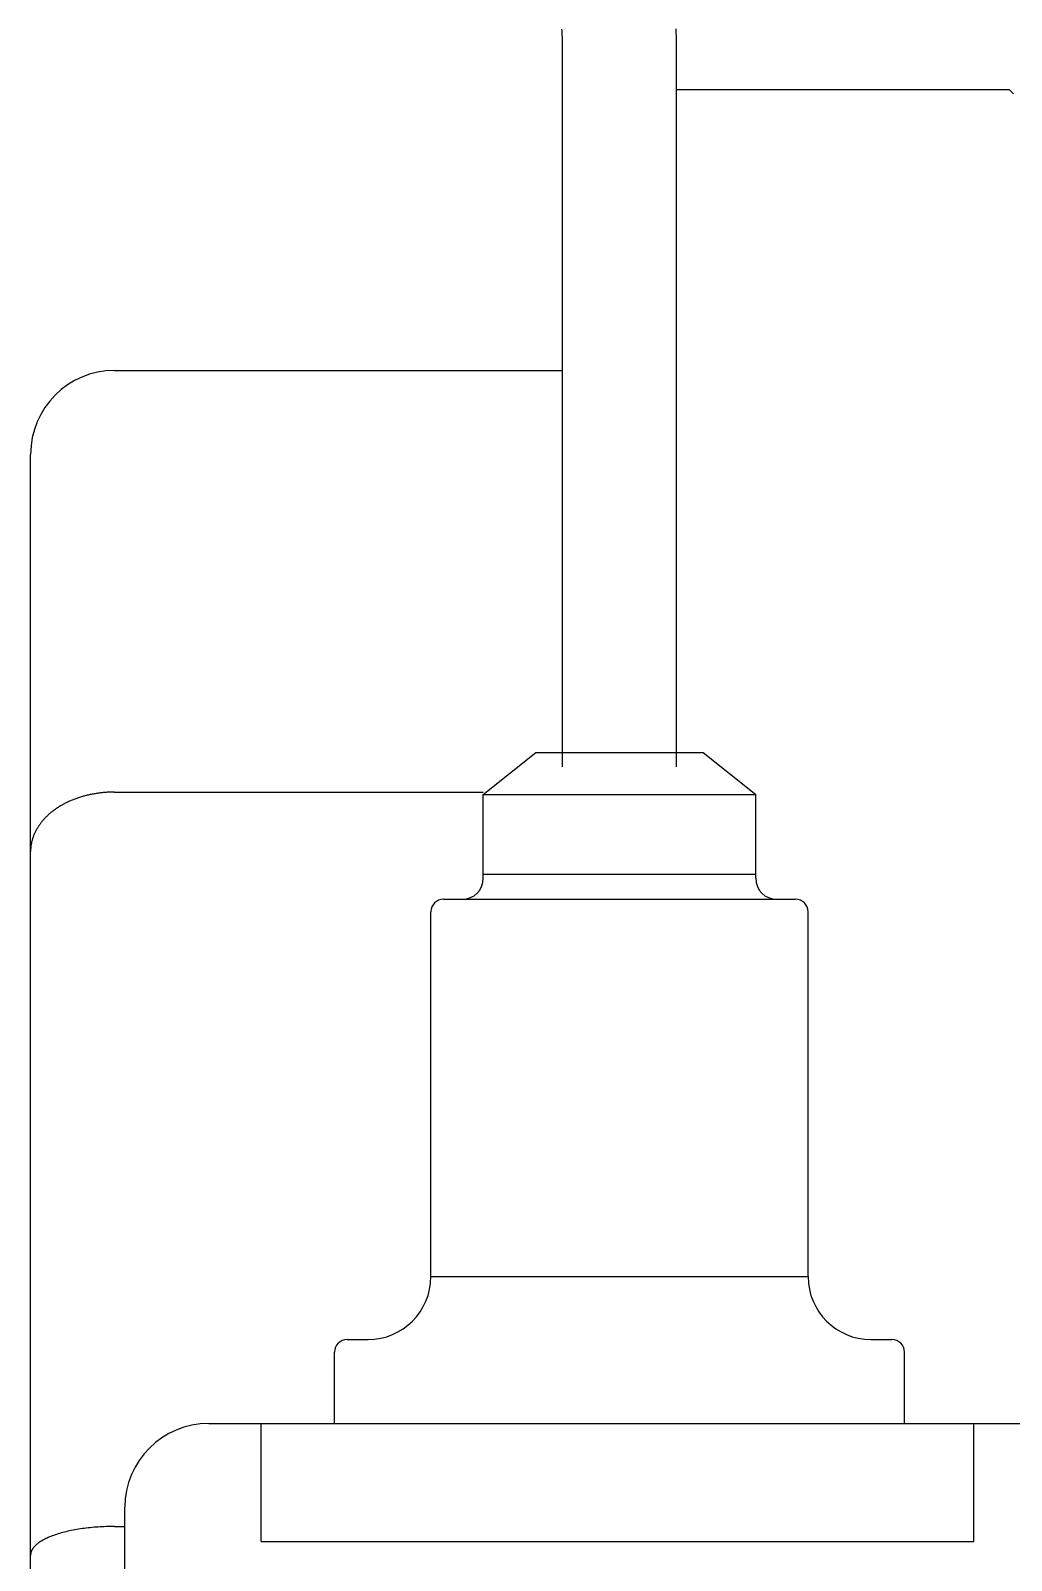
# Model space of a CAD drawing. Header units: millimetres. Extents: x -2078669 to -1085629, y -5987148 to 310365.
# Drawn here: x -1345912 to -1345327, y -4343779 to -4342867 of the extents above; entities that cross this region are included whole.
import ezdxf

# ---------------------------------------------------------------- set-up
doc = ezdxf.new("R2010")
doc.units = ezdxf.units.MM
doc.header["$LTSCALE"] = 500
doc.layers.add('D-BYP-STR8', color=5, linetype='Continuous', lineweight=25)

msp = doc.modelspace()

# ---------------------------------------------------------------- linework, layer by layer
at = {"layer": 'D-BYP-STR8'}
for p, q in [((-1345595.07, -4343305.82, 708000), (-1345595.07, -4342876.84, 708000)), ((-1345527.07, -4343305.82, 708000), (-1345527.07, -4342876.84, 708000)), ((-1345527.07, -4342902.13, 708000), (-1345328.57, -4342902.13, 708000)), ((-1345328.57, -4342902.13, 708000), (-1345326.07, -4342904.63, 708000)), ((-1345862.32, -4343069.63, 708000), (-1345595.07, -4343069.63, 708000)), ((-1345912.32, -4344222.45, 708000), (-1345912.32, -4343119.63, 708000)), ((-1345642.32, -4343322.34, 708000), (-1345611.07, -4343297.34, 708000)), ((-1345611.07, -4343297.34, 708000), (-1345511.07, -4343297.34, 708000)), ((-1345595.07, -4343297.34, 708000), (-1345527.07, -4343297.34, 708000)), ((-1345511.07, -4343297.34, 708000), (-1345479.82, -4343322.34, 708000)), ((-1345862.32, -4343320.94, 708000), (-1345642.32, -4343320.94, 708000)), ((-1345642.32, -4343372.34, 708000), (-1345642.32, -4343322.34, 708000)), ((-1345642.32, -4343322.34, 708000), (-1345479.82, -4343322.34, 708000)), ((-1345479.82, -4343372.34, 708000), (-1345479.82, -4343322.34, 708000)), ((-1345642.32, -4343369.84, 708000), (-1345479.82, -4343369.84, 708000)), ((-1345666.07, -4343384.84, 708000), (-1345456.07, -4343384.84, 708000)), ((-1345673.57, -4343609.84, 708000), (-1345673.57, -4343392.34, 708000)), ((-1345448.57, -4343609.84, 708000), (-1345448.57, -4343392.34, 708000)), ((-1345673.57, -4343609.84, 708000), (-1345448.57, -4343609.84, 708000)), ((-1345723.57, -4343647.34, 708000), (-1345711.07, -4343647.34, 708000)), ((-1345411.07, -4343647.34, 708000), (-1345398.57, -4343647.34, 708000)), ((-1345731.07, -4343697.34, 708000), (-1345731.07, -4343654.84, 708000)), ((-1345391.07, -4343697.34, 708000), (-1345391.07, -4343654.84, 708000)), ((-1345806.07, -4343697.34, 708000), (-1345678.12, -4343697.34, 708000)), ((-1345774.82, -4343767.73, 708000), (-1345774.82, -4343697.34, 708000)), ((-1345769.82, -4343697.34, 708000), (-1345354.82, -4343697.34, 708000)), ((-1345731.07, -4343697.34, 708000), (-1345391.07, -4343697.34, 708000)), ((-1345534.02, -4343697.34, 708000), (-1341527.13, -4343697.34, 708000)), ((-1345349.82, -4343767.73, 708000), (-1345349.82, -4343697.34, 708000)), ((-1345856.07, -4344327.34, 708000), (-1345856.07, -4343747.34, 708000)), ((-1345862.33, -4343758.76, 708000), (-1345856.07, -4343758.76, 708000)), ((-1345774.82, -4343767.73, 708000), (-1345349.82, -4343767.73, 708000)), ((-1345774.82, -4343767.73, 708000), (-1345349.82, -4343767.73, 708000))]:
    msp.add_line(p, q, dxfattribs=at)
at = {"layer": 'D-BYP-STR8', "elevation": 708000}
for points in [[(-1345595.07, -4342876.84), (-1345595.07, -4342875.86), (-1345595.08, -4342874.88), (-1345595.09, -4342873.9), (-1345595.11, -4342872.92), (-1345595.13, -4342871.94), (-1345595.16, -4342870.96), (-1345595.19, -4342869.98), (-1345595.23, -4342869), (-1345595.27, -4342868.02), (-1345595.32, -4342867.04), (-1345595.37, -4342866.06)], [(-1345527.07, -4342876.84), (-1345527.07, -4342875.47), (-1345527.08, -4342874.1), (-1345527.1, -4342872.73), (-1345527.13, -4342871.36), (-1345527.16, -4342869.99), (-1345527.2, -4342868.62), (-1345527.25, -4342867.25), (-1345527.3, -4342865.88)], [(-1345862.32, -4343320.94), (-1345862.93, -4343320.94), (-1345863.54, -4343320.95), (-1345864.16, -4343320.97), (-1345864.77, -4343320.98), (-1345865.38, -4343321.01), (-1345866, -4343321.04), (-1345866.61, -4343321.07), (-1345867.22, -4343321.11), (-1345867.83, -4343321.16), (-1345868.44, -4343321.21), (-1345869.05, -4343321.26), (-1345869.65, -4343321.32), (-1345870.26, -4343321.39), (-1345870.87, -4343321.46), (-1345871.47, -4343321.54), (-1345872.07, -4343321.62), (-1345872.67, -4343321.71), (-1345873.27, -4343321.8), (-1345873.87, -4343321.9), (-1345874.47, -4343322), (-1345875.06, -4343322.11), (-1345875.65, -4343322.22), (-1345876.24, -4343322.34), (-1345876.83, -4343322.46), (-1345877.42, -4343322.59), (-1345878, -4343322.73), (-1345878.58, -4343322.86), (-1345879.16, -4343323.01), (-1345879.74, -4343323.16), (-1345880.31, -4343323.31), (-1345880.88, -4343323.47), (-1345881.45, -4343323.63), (-1345882.02, -4343323.8), (-1345882.58, -4343323.97), (-1345883.14, -4343324.15), (-1345883.7, -4343324.34), (-1345884.25, -4343324.52), (-1345884.8, -4343324.72), (-1345885.34, -4343324.91), (-1345885.89, -4343325.12), (-1345886.43, -4343325.32), (-1345886.96, -4343325.53), (-1345887.49, -4343325.75), (-1345888.02, -4343325.97), (-1345888.55, -4343326.2), (-1345889.07, -4343326.43), (-1345889.58, -4343326.66), (-1345890.1, -4343326.9), (-1345890.6, -4343327.14), (-1345891.11, -4343327.39), (-1345891.61, -4343327.64), (-1345892.1, -4343327.9), (-1345892.59, -4343328.16), (-1345893.08, -4343328.42), (-1345893.56, -4343328.69), (-1345894.04, -4343328.97), (-1345894.51, -4343329.24), (-1345894.98, -4343329.53), (-1345895.44, -4343329.81), (-1345895.9, -4343330.1), (-1345896.35, -4343330.39), (-1345896.79, -4343330.69), (-1345897.24, -4343330.99), (-1345897.67, -4343331.3), (-1345898.1, -4343331.61), (-1345898.53, -4343331.92), (-1345898.95, -4343332.23), (-1345899.37, -4343332.55), (-1345899.77, -4343332.88), (-1345900.18, -4343333.2), (-1345900.58, -4343333.53), (-1345900.97, -4343333.87), (-1345901.35, -4343334.2), (-1345901.74, -4343334.55), (-1345902.11, -4343334.89), (-1345902.48, -4343335.24), (-1345902.84, -4343335.59), (-1345903.2, -4343335.94), (-1345903.55, -4343336.3), (-1345903.89, -4343336.65), (-1345904.23, -4343337.02), (-1345904.56, -4343337.38), (-1345904.89, -4343337.75), (-1345905.2, -4343338.12), (-1345905.52, -4343338.49), (-1345905.82, -4343338.87), (-1345906.12, -4343339.25), (-1345906.41, -4343339.63), (-1345906.7, -4343340.01), (-1345906.98, -4343340.4), (-1345907.25, -4343340.79), (-1345907.52, -4343341.18), (-1345907.78, -4343341.57), (-1345908.03, -4343341.97), (-1345908.27, -4343342.37), (-1345908.51, -4343342.77), (-1345908.74, -4343343.17), (-1345908.97, -4343343.57), (-1345909.18, -4343343.98), (-1345909.4, -4343344.39), (-1345909.6, -4343344.8), (-1345909.79, -4343345.21), (-1345909.98, -4343345.62), (-1345910.16, -4343346.03), (-1345910.34, -4343346.45), (-1345910.51, -4343346.87), (-1345910.67, -4343347.29), (-1345910.82, -4343347.71), (-1345910.96, -4343348.13), (-1345911.1, -4343348.55), (-1345911.23, -4343348.97), (-1345911.36, -4343349.4), (-1345911.47, -4343349.83), (-1345911.58, -4343350.25), (-1345911.68, -4343350.68), (-1345911.78, -4343351.11), (-1345911.86, -4343351.54), (-1345911.94, -4343351.97), (-1345912.01, -4343352.4), (-1345912.08, -4343352.83), (-1345912.13, -4343353.26), (-1345912.18, -4343353.7), (-1345912.22, -4343354.13), (-1345912.26, -4343354.56), (-1345912.28, -4343355), (-1345912.3, -4343355.43), (-1345912.31, -4343355.86), (-1345912.32, -4343356.3)], [(-1345862.32, -4343758.76), (-1345863.54, -4343758.76), (-1345864.77, -4343758.78), (-1345866, -4343758.8), (-1345867.22, -4343758.84), (-1345868.44, -4343758.89), (-1345869.65, -4343758.94), (-1345870.87, -4343759.01), (-1345872.07, -4343759.09), (-1345873.27, -4343759.17), (-1345874.47, -4343759.27), (-1345875.65, -4343759.38), (-1345876.83, -4343759.49), (-1345878, -4343759.62), (-1345879.16, -4343759.76), (-1345880.31, -4343759.9), (-1345881.45, -4343760.06), (-1345882.58, -4343760.22), (-1345883.7, -4343760.4), (-1345884.8, -4343760.58), (-1345885.89, -4343760.78), (-1345886.96, -4343760.98), (-1345888.02, -4343761.19), (-1345889.07, -4343761.41), (-1345890.1, -4343761.64), (-1345891.11, -4343761.88), (-1345892.1, -4343762.12), (-1345893.08, -4343762.38), (-1345894.04, -4343762.64), (-1345894.98, -4343762.91), (-1345895.9, -4343763.19), (-1345896.79, -4343763.47), (-1345897.67, -4343763.77), (-1345898.53, -4343764.07), (-1345899.37, -4343764.37), (-1345900.18, -4343764.69), (-1345900.97, -4343765.01), (-1345901.74, -4343765.34), (-1345902.48, -4343765.67), (-1345903.2, -4343766.01), (-1345903.89, -4343766.36), (-1345904.56, -4343766.71), (-1345905.2, -4343767.07), (-1345905.82, -4343767.43), (-1345906.41, -4343767.8), (-1345906.98, -4343768.17), (-1345907.52, -4343768.55), (-1345908.03, -4343768.93), (-1345908.27, -4343769.12), (-1345908.51, -4343769.31), (-1345908.74, -4343769.51), (-1345908.97, -4343769.7), (-1345909.18, -4343769.9), (-1345909.4, -4343770.1), (-1345909.6, -4343770.29), (-1345909.79, -4343770.49), (-1345909.98, -4343770.69), (-1345910.16, -4343770.89), (-1345910.34, -4343771.09), (-1345910.51, -4343771.3), (-1345910.67, -4343771.5), (-1345910.82, -4343771.7), (-1345910.96, -4343771.91), (-1345911.1, -4343772.11), (-1345911.23, -4343772.32), (-1345911.36, -4343772.52), (-1345911.47, -4343772.73), (-1345911.58, -4343772.93), (-1345911.68, -4343773.14), (-1345911.78, -4343773.35), (-1345911.86, -4343773.56), (-1345911.94, -4343773.76), (-1345912.01, -4343773.97), (-1345912.08, -4343774.18), (-1345912.13, -4343774.39), (-1345912.18, -4343774.6), (-1345912.22, -4343774.81), (-1345912.26, -4343775.02), (-1345912.28, -4343775.23), (-1345912.3, -4343775.44), (-1345912.31, -4343775.65), (-1345912.32, -4343775.86)]]:
    msp.add_lwpolyline(points, dxfattribs=at)
at = {"layer": 'D-BYP-STR8'}
for centre, radius, start, end in [((-1345862.32, -4343119.63, 708000), 50, 90, 180), ((-1345654.82, -4343372.34, 708000), 12.5, 270, 0), ((-1345467.32, -4343372.34, 708000), 12.5, 180, 270), ((-1345666.07, -4343392.34, 708000), 7.5, 90, 180), ((-1345456.07, -4343392.34, 708000), 7.5, 0, 90), ((-1345711.07, -4343609.84, 708000), 37.5, 270, 0), ((-1345411.07, -4343609.84, 708000), 37.5, 180, 270), ((-1345723.57, -4343654.84, 708000), 7.5, 90, 180), ((-1345398.57, -4343654.84, 708000), 7.5, 0, 90), ((-1345806.07, -4343747.34, 708000), 50, 90, 180)]:
    msp.add_arc(centre, radius, start, end, dxfattribs=at)

doc.saveas('drawing.dxf')
